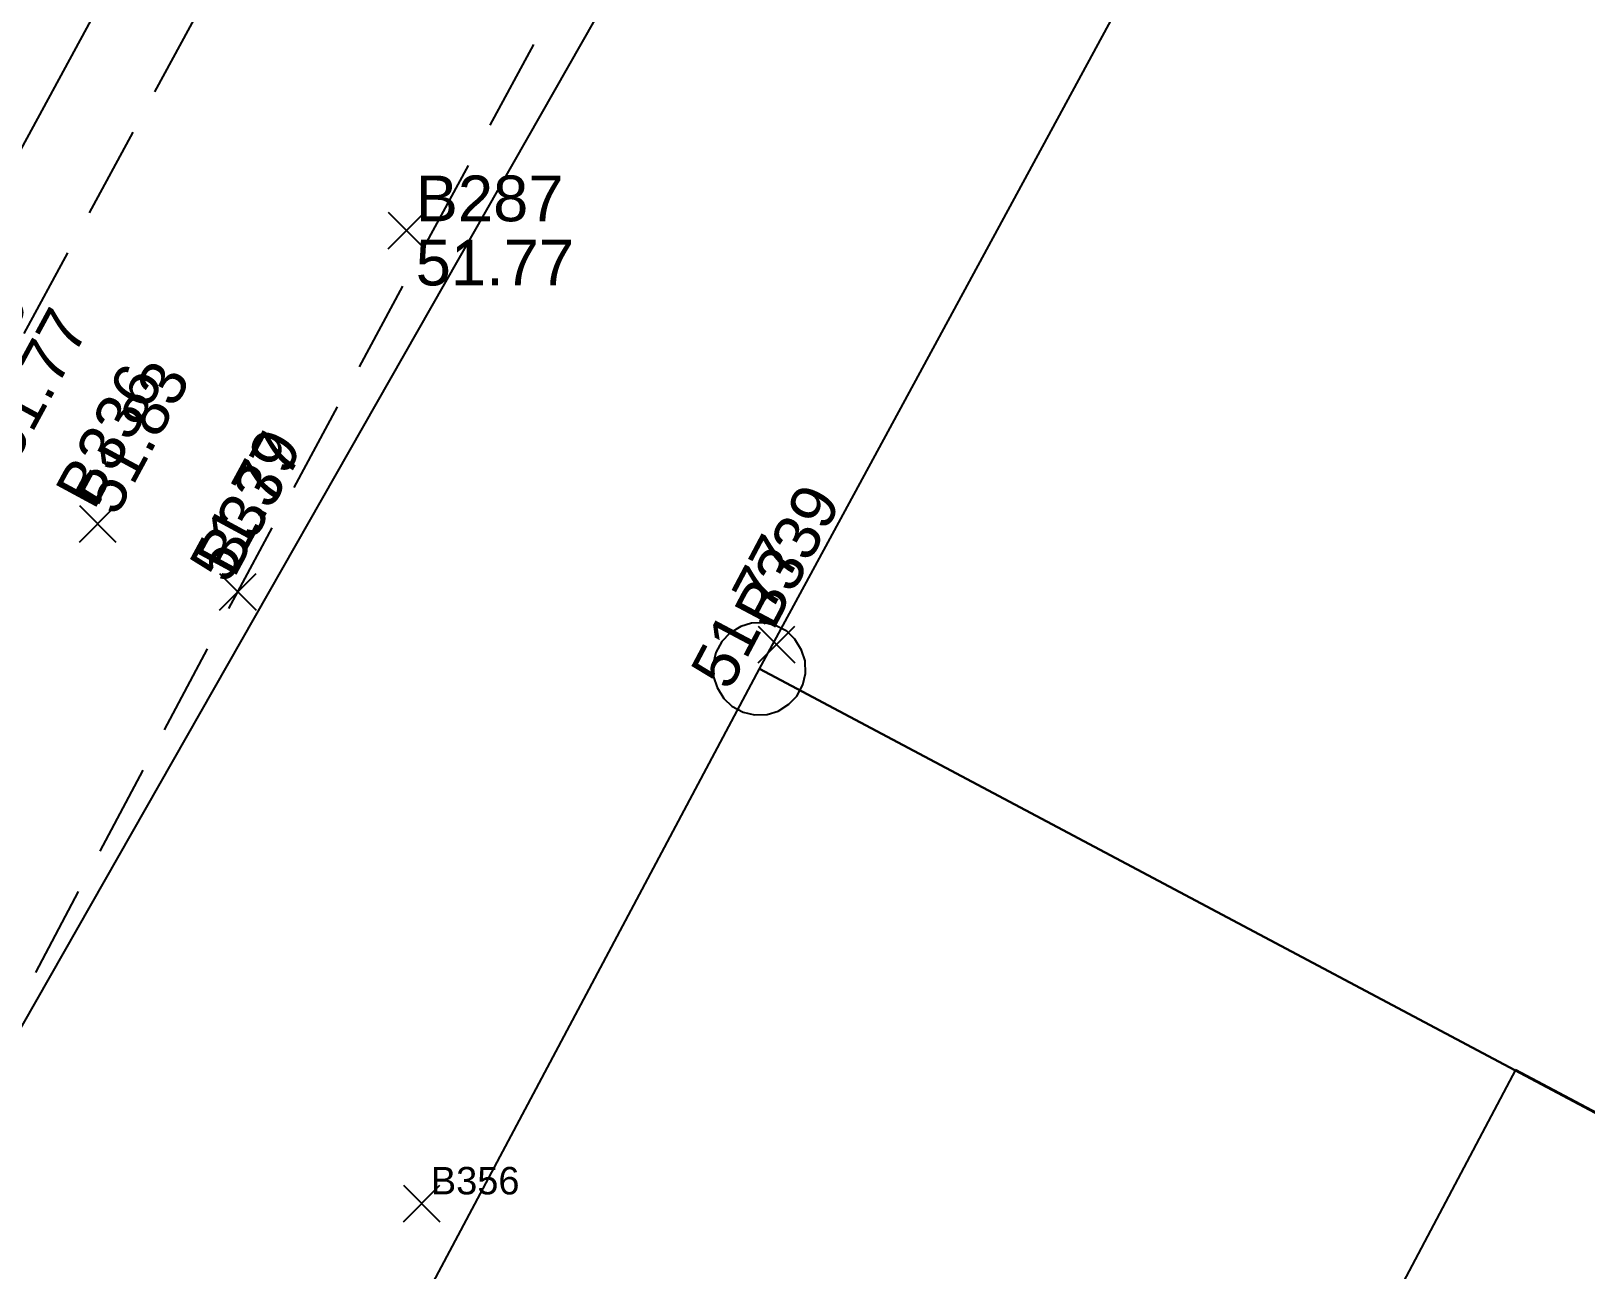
# Model space of a CAD drawing. Header units: metres. Extents: x 394605 to 1395358, y 4171135 to 6406139.
# Drawn here: x 1394526.72 to 1394543.71, y 4172452.49 to 4172466.01 of the extents above; entities that cross this region are included whole.
import ezdxf
from ezdxf.enums import TextEntityAlignment as Align

# ---------------------------------------------------------------- set-up
doc = ezdxf.new("R2010")
doc.units = ezdxf.units.M
doc.header["$LTSCALE"] = 2
doc.header["$PDMODE"] = 3
doc.header["$PDSIZE"] = 0.2
doc.linetypes.add('CACHEX2', pattern=[0.75, 0.5, -0.25])
for name, color, linetype in [('T-CRASTE', 44, 'Continuous'), ('T-POINTS LEVES 2024', 7, 'Continuous'), ('T-POINTS LEVES ALTITUDES', 150, 'Continuous'), ('T-POINTS LEVES MATRICULE', 5, 'Continuous'), ('T-POINTS LEVEVES PURGE', 7, 'Continuous'), ('T-SECTION AH', 3, 'Continuous'), ('T-VOIRIE', 7, 'Continuous')]:
    doc.layers.add(name, color=color, linetype=linetype)
doc.styles.add('Arial 1.0', font='arial.ttf', dxfattribs={"width": 0.99, "height": 0.2})

# ---------------------------------------------------------------- blocks, each defined once
blk = doc.blocks.new('BORLIPRO')
blk.add_lwpolyline([(-0.07, 0.5), (-0.19, 0.47), (-0.31, 0.4), (-0.4, 0.31), (-0.47, 0.19), (-0.5, 0.07), (-0.5, -0.07), (-0.47, -0.19), (-0.4, -0.31), (-0.31, -0.4), (-0.19, -0.47), (-0.07, -0.5), (0.07, -0.5), (0.19, -0.47), (0.31, -0.4), (0.4, -0.31), (0.47, -0.19), (0.5, -0.07), (0.5, 0.07), (0.47, 0.19), (0.4, 0.31), (0.31, 0.4), (0.19, 0.47), (0.07, 0.5)], close=True)
blk = doc.blocks.new('TCPOINT')
at = {"color": 0}
blk.add_point((0, 0), dxfattribs=at)
at = {"layer": 'T-POINTS LEVES ALTITUDES', "style": 'Arial 1.0', "width": 0.99}
blk.add_attdef('ALT', text='', height=0.3, dxfattribs=at).set_placement((0.1, -0.1), align=Align.TOP_LEFT)
at = {"layer": 'T-POINTS LEVES MATRICULE', "style": 'Arial 1.0', "width": 0.99}
blk.add_attdef('MAT', (0.1, 0.1), '', height=0.3, dxfattribs=at)

msp = doc.modelspace()

# ---------------------------------------------------------------- linework, layer by layer
at = {"layer": 'T-CRASTE', "linetype": 'Continuous', "flags": 128}
msp.add_lwpolyline([(1394519.455940209, 4172452.514242414), (1394525.047430031, 4172461.836002898), (1394532.57811669, 4172475.713226677), (1394537.092706184, 4172484.617449961)], dxfattribs=at)
at = {"layer": 'T-SECTION AH', "color": 45, "flags": 128}
msp.add_lwpolyline([(1394495.88, 4172401.17), (1394553.03, 4172501.51), (1394566.07, 4172515.29), (1394580.45, 4172527.94), (1394669.73, 4172586.18), (1394806.28, 4172674.49), (1394824.19, 4172686.69)], dxfattribs=at)
for points in [[(1394544.4, 4172476.97), (1394579.29, 4172458.45), (1394577.44, 4172454.96), (1394569.72, 4172440.44), (1394534.68, 4172459.05), (1394544.4, 4172476.97)], [(1394534.68, 4172459.05), (1394569.72, 4172440.44), (1394567.07, 4172435.44), (1394560.16, 4172422.44), (1394525.11, 4172441.06), (1394534.68, 4172459.05)], [(1394542.94, 4172454.67), (1394538.89, 4172447.02), (1394539.48, 4172446.01), (1394538.92, 4172444.94), (1394537.74, 4172444.86), (1394535.33, 4172440.33), (1394545.54, 4172434.9), (1394548.12, 4172439.75), (1394547.06, 4172440.31), (1394551.82, 4172449.27), (1394552.1, 4172449.81), (1394542.94, 4172454.67)]]:
    msp.add_lwpolyline(points, close=True, dxfattribs=at)
at = {"layer": 'T-VOIRIE', "linetype": 'CACHEX2', "flags": 128}
for points in [[(1394481.924752939, 4172379.465958001), (1394488.327143203, 4172391.735987416), (1394494.625075147, 4172403.284964536), (1394502.461131863, 4172417.675846079), (1394510.564083462, 4172432.860224601), (1394517.590986324, 4172445.863537104), (1394525.974722737, 4172461.472588175), (1394533.349107591, 4172475.064103366), (1394540.152950257, 4172486.220978796, -0.06667903546576401), (1394566.304424049, 4172518.487881109)], [(1394484.733110402, 4172377.858925898), (1394491.292961869, 4172389.973645792), (1394497.756362109, 4172401.884621656), (1394505.294200849, 4172415.630389431), (1394513.75663696, 4172431.380947056), (1394520.76959124, 4172444.418465095), (1394528.981592148, 4172459.891609358), (1394536.290190208, 4172473.397908301), (1394542.88250394, 4172484.531661526, -0.07343125215146092), (1394568.556620073, 4172515.98214871)]]:
    msp.add_lwpolyline(points, format="xyb", dxfattribs=at)

# ---------------------------------------------------------------- block references
at = {"layer": 'T-POINTS LEVES 2024'}
ref = msp.add_blockref('TCPOINT', (1394525.974722737, 4172461.472588175), dxfattribs=dict(at, rotation=61.51695148515957))
ref.add_attrib('MAT', 'B335', (1394525.934516785, 4172461.608173873), dxfattribs={"layer": 'T-POINTS LEVES MATRICULE', "height": 0.5, "rotation": 61.51695146873351, "style": 'Arial 1.0', "width": 0.99})
ref.add_attrib('ALT', '51.77', dxfattribs={"layer": 'T-POINTS LEVES ALTITUDES', "height": 0.5, "rotation": 61.51695146873351, "style": 'Arial 1.0', "width": 0.99}).set_placement((1394526.110308434, 4172461.512794126), align=Align.TOP_LEFT)
ref = msp.add_blockref('TCPOINT', (1394527.451613337, 4172460.63333911), dxfattribs=dict(at, rotation=61.61620480530964))
ref.add_attrib('MAT', 'B336', (1394527.411172572, 4172460.768854956), dxfattribs={"layer": 'T-POINTS LEVES MATRICULE', "height": 0.5, "rotation": 61.61620479068882, "style": 'Arial 1.0', "width": 0.99})
ref.add_attrib('ALT', '51.83', dxfattribs={"layer": 'T-POINTS LEVES ALTITUDES', "height": 0.5, "rotation": 61.61620479068882, "style": 'Arial 1.0', "width": 0.99}).set_placement((1394527.21336093, 4172460.936791589), align=Align.TOP_LEFT)
ref = msp.add_blockref('TCPOINT', (1394528.981592148, 4172459.891609358), dxfattribs=dict(at, rotation=61.58106512041151))
ref.add_attrib('MAT', 'B337', (1394528.941234502, 4172460.027149981), dxfattribs={"layer": 'T-POINTS LEVES MATRICULE', "height": 0.5, "rotation": 61.58106510090899, "style": 'Arial 1.0', "width": 0.99})
ref.add_attrib('ALT', '51.79', dxfattribs={"layer": 'T-POINTS LEVES ALTITUDES', "height": 0.5, "rotation": 61.58106510090899, "style": 'Arial 1.0', "width": 0.99}).set_placement((1394528.433100085, 4172460.198422413), align=Align.TOP_LEFT)
ref = msp.add_blockref('TCPOINT', (1394534.868490351, 4172459.314746106), dxfattribs=dict(at, rotation=62.10162798527259))
ref.add_attrib('MAT', 'B339', (1394534.826902929, 4172459.449914469), dxfattribs={"layer": 'T-POINTS LEVES MATRICULE', "height": 0.5, "rotation": 62.10162799969218, "style": 'Arial 1.0', "width": 0.99})
ref.add_attrib('ALT', '51.77', dxfattribs={"layer": 'T-POINTS LEVES ALTITUDES', "height": 0.5, "rotation": 62.10162799969218, "style": 'Arial 1.0', "width": 0.99}).set_placement((1394533.910427726, 4172459.030187714), align=Align.TOP_LEFT)
at = {"layer": 'T-POINTS LEVEVES PURGE'}
ref = msp.add_blockref('TCPOINT', (1394530.825769707, 4172463.836180878), dxfattribs=at)
ref.add_attrib('MAT', 'B287', (1394530.925769707, 4172463.936180878), dxfattribs={"layer": 'T-POINTS LEVES MATRICULE', "height": 0.5, "style": 'Arial 1.0', "width": 0.99})
ref.add_attrib('ALT', '51.77', dxfattribs={"layer": 'T-POINTS LEVES ALTITUDES', "height": 0.5, "style": 'Arial 1.0', "width": 0.99}).set_placement((1394530.925769707, 4172463.736180878), align=Align.TOP_LEFT)
msp.add_blockref('TCPOINT', (1394530.990987964, 4172453.210704489), dxfattribs=at).add_auto_attribs({'MAT': 'B356'})
at = {"layer": 'T-SECTION AH', "color": 45, "rotation": 31.8}
msp.add_blockref('BORLIPRO', (1394534.68, 4172459.05), dxfattribs=at)

doc.saveas('drawing.dxf')
